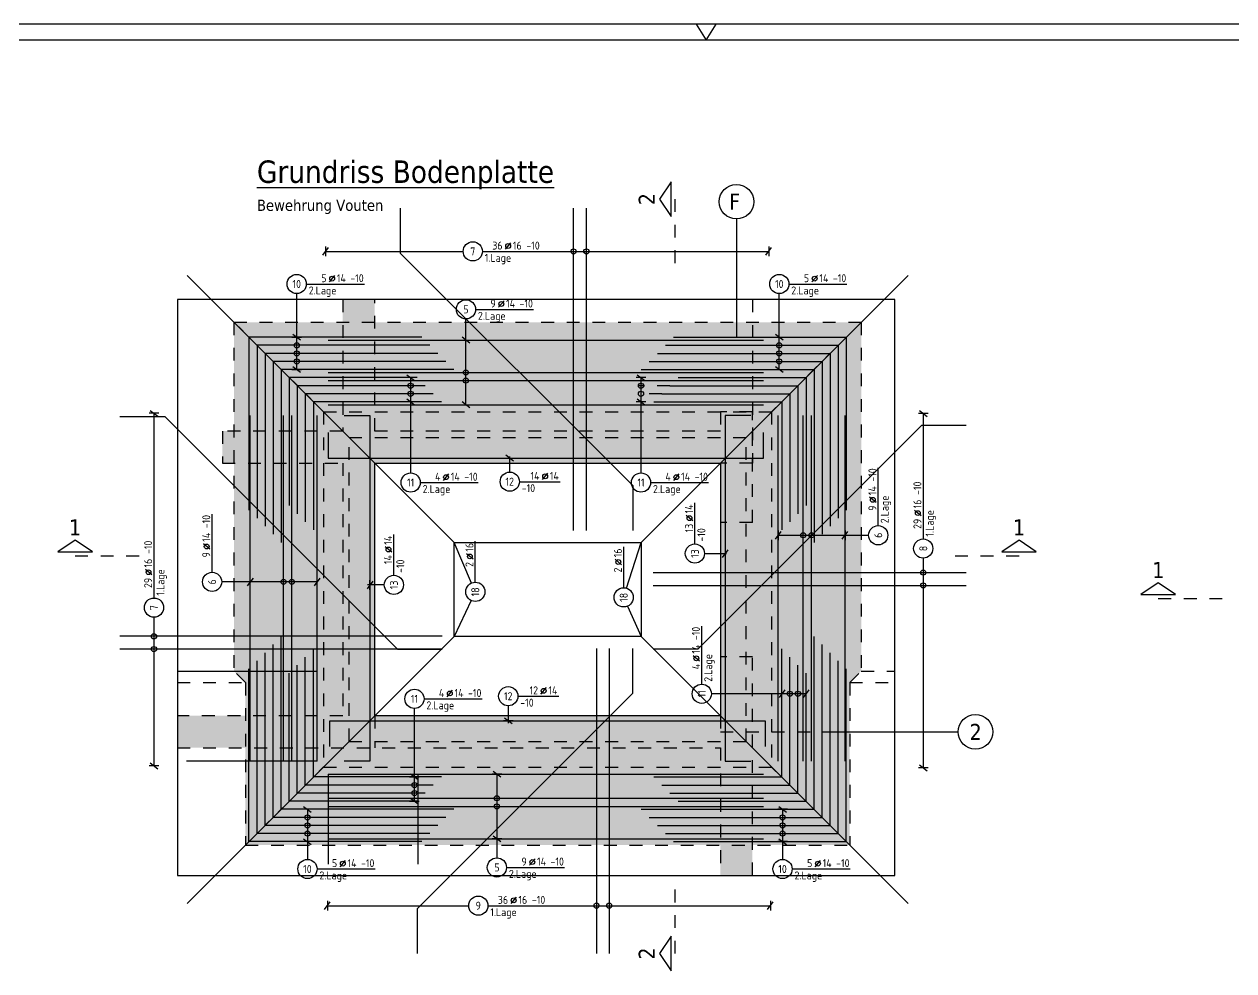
# Model space of a CAD drawing. Extents: x 0 to 42.8, y -1.8 to 41.7.
# Drawn here: x 9.54 to 18.98, y 7.45 to 14.85 of the extents above; entities that cross this region are included whole.
import ezdxf
from ezdxf.enums import TextEntityAlignment as Align

# ---------------------------------------------------------------- set-up
doc = ezdxf.new("R2010")
doc.units = 0
doc.header["$LTSCALE"] = 0.25
for name, pattern in [('AUSGEZOGEN', [1000.01, 1000, 0.01]), ('DIVIDE2', [0.625, 0.25, -0.125, 0, -0.125, 0, -0.125]), ('HIDDEN2', [0.187, 0.125, -0.062]), ('PUNKT', [0.175, 0.05, -0.125]), ('STRICHPUNKT2', [0.55, 0.25, -0.125, 0.05, -0.125]), ('VERDECKT', [0.375, 0.25, -0.125])]:
    doc.linetypes.add(name, pattern=pattern)
for name, color, linetype in [('2.UG', 7, 'Continuous'), ('ACHSEN', 7, 'Continuous'), ('AFB', 7, 'Continuous'), ('BETON', 7, 'Continuous'), ('DRUEBER', 7, 'Continuous'), ('grau_hell', 7, 'Continuous'), ('RAHMEN', 7, 'Continuous'), ('RND', 7, 'Continuous'), ('SCHNITTE', 7, 'Continuous'), ('SFP_Achsen', 7, 'Continuous'), ('TEXT', 7, 'Continuous'), ('VERDECKT', 7, 'Continuous'), ('Versprung oberseitig', 7, 'Continuous')]:
    doc.layers.add(name, color=color, linetype=linetype)
doc.layers.add('NOPLOT', color=7, linetype='Continuous', plot=False)
doc.styles.add('helv', font='tahoma.ttf')
doc.styles.add('txt', font='isocp.shx')

# ---------------------------------------------------------------- blocks, each defined once
blk = doc.blocks.new('lei_gre')
at = {"layer": 'RND', "color": 7, "linetype": 'Continuous'}
for p, q in [((-0.09, -0.12), (0.09, 0.12)), ((0, 0.15), (0, -0.15))]:
    blk.add_line(p, q, dxfattribs=at)
blk = doc.blocks.new('RND_LEI')
at = {"layer": 'RND', "color": 7, "linetype": 'Continuous'}
blk.add_line((1.022, 0.066), (1.19, 0.27), dxfattribs=at)
for centre, radius in [((0, 0), 0.3), ((1.106, 0.168), 0.075)]:
    blk.add_circle(centre, radius, dxfattribs=at)
at = {"layer": 'RND', "color": 7, "linetype": 'Continuous', "style": 'txt'}
blk.add_attdef('POSL', text='', height=0.25, dxfattribs=at).set_placement((0, 0), align=Align.MIDDLE)
blk.add_attdef('ANZ', text='', height=0.25, dxfattribs=at).set_placement((0.931, 0.057), align=Align.RIGHT)
for tag, p in [('DUM', (1.253, 0.057)), ('ABSTD', (1.674, 0.057)), ('POSTXT', (0.374, -0.327))]:
    blk.add_attdef(tag, p, '', height=0.25, dxfattribs=at)
blk = doc.blocks.new('SCHN-1')
at = {"layer": 'SCHNITTE', "color": 5, "linetype": 'Continuous'}
blk.add_lwpolyline([(0.54, 0.125), (0, 0.485), (-0.54, 0.125)], close=True, dxfattribs=at)
at = {"layer": 'SCHNITTE', "color": 6, "linetype": 'Continuous', "style": 'helv'}
blk.add_attdef('SCHN-1', text='', height=0.5, dxfattribs=at).set_placement((0, 0.635), align=Align.CENTER)
blk = doc.blocks.new('A1-35-0')
at = {"layer": 'RAHMEN'}
blk.add_line((118.9, 59.4), (0, 59.4), dxfattribs=at)
at = {"layer": 'RAHMEN', "color": 7, "linetype": 'Continuous'}
for p, q in [((59.14, 59.4), (59.45, 58.9)), ((59.45, 58.9), (59.76, 59.4))]:
    blk.add_line(p, q, dxfattribs=at)
at = {"layer": 'RAHMEN', "color": 5}
blk.add_line((118.4, 58.9), (2, 58.9), dxfattribs=at)

msp = doc.modelspace()

# ---------------------------------------------------------------- hatches: boundary and pattern name
at = {"layer": '2.UG', "linetype": 'AUSGEZOGEN'}
h = msp.add_hatch(dxfattribs=at)
h.set_pattern_fill('DOTS', scale=0.04, double=1)
h.set_pattern_definition([(0, (-2.6958, -5.0529), (0.03175, 0.0635), [0, -0.0635])])
h.paths.add_polyline_path([(13.8637, 11.6713), (12.2739, 11.6713), (12.2739, 12.6991), (12.0239, 12.6991), (12.0239, 11.6713), (11.0839, 11.6713), (11.0839, 11.4213), (12.0239, 11.4213), (12.0239, 10.3938), (12.2739, 10.1438), (12.2739, 11.4213), (14.1137, 11.4213)])
h.paths.add_polyline_path([(15.2239, 11.8213), (14.9739, 11.8213), (14.9739, 11.6713), (13.8637, 11.6713), (14.1137, 11.4213), (14.9739, 11.4213), (14.9739, 10.9563), (15.2239, 10.9563)])
h.paths.add_polyline_path([(15.2239, 9.9063), (14.9739, 9.9063), (14.9739, 9.4463), (14.1137, 9.4463), (13.8637, 9.1963), (14.9739, 9.1963), (14.9739, 8.1997), (15.2239, 8.1997)])
h.paths.add_polyline_path([(14.1137, 9.4463), (12.2739, 9.4463), (12.2739, 10.1438), (12.0239, 10.3938), (12.0239, 9.4463), (10.7325, 9.4463), (10.7325, 9.1963), (13.8637, 9.1963)])
at = {"layer": 'grau_hell'}
h = msp.add_hatch(color=9, dxfattribs=at)
h.paths.add_polyline_path([(11.1739, 12.5213), (11.8739, 11.8213), (15.3739, 11.8213), (16.0739, 12.5213)])
h.paths.add_polyline_path([(15.3739, 9.0463), (15.9839, 8.4363), (15.9839, 9.7063), (16.0739, 9.7963), (16.0739, 12.5213), (15.3739, 11.8213)])
h.paths.add_polyline_path([(11.8738, 9.0463), (11.2639, 8.4363), (15.9839, 8.4363), (15.3739, 9.0463)])
h.paths.add_polyline_path([(15.3739, 9.0463), (15.3739, 11.8213), (11.8739, 11.8213), (11.8739, 9.0463)])
h.paths.add_polyline_path([(12.2739, 9.4463), (12.2739, 11.4213), (14.9739, 11.4213), (14.9739, 9.4463)], flags=16)
h.paths.add_polyline_path([(11.8739, 11.8213), (11.1739, 12.5213), (11.1739, 9.7963), (11.2639, 9.7063), (11.2639, 8.4363), (11.8739, 9.0465)])

# ---------------------------------------------------------------- linework, layer by layer
at = {"layer": 'ACHSEN', "color": 140, "linetype": 'AUSGEZOGEN'}
for p, q in [((15.0989, 13.328), (15.0989, 12.3989)), ((15.8116, 9.3213), (16.8306, 9.3213))]:
    msp.add_line(p, q, dxfattribs=at)
at = {"layer": 'AFB', "color": 1, "linetype": 'DIVIDE2'}
for p, q in [((12.0739, 11.6213), (15.1739, 11.6213)), ((12.0739, 9.2463), (12.0739, 11.6213)), ((15.1739, 9.2463), (15.1739, 11.6213)), ((12.0739, 9.2463), (15.1739, 9.2463))]:
    msp.add_line(p, q, dxfattribs=at)
at = {"layer": 'BETON', "color": 6, "linetype": 'AUSGEZOGEN'}
msp.add_lwpolyline([(12.2739, 11.4213), (14.9739, 11.4213), (14.9739, 9.4463), (12.2739, 9.4463)], close=True, dxfattribs=at)
at = {"layer": 'DRUEBER', "color": 7, "linetype": 'PUNKT', "lineweight": -2}
for p, q in [((12.0239, 12.6991), (12.0239, 11.6713)), ((12.2739, 11.6713), (12.2739, 12.6991)), ((15.2239, 11.8213), (14.9739, 11.8213)), ((14.9739, 11.8213), (14.9739, 11.6713)), ((15.2239, 10.9563), (15.2239, 11.8213)), ((12.0239, 11.6713), (11.0839, 11.6713)), ((11.0839, 11.6713), (11.0839, 11.4213)), ((14.9739, 11.6713), (12.2739, 11.6713)), ((11.0839, 11.4213), (12.0239, 11.4213)), ((12.0239, 11.4213), (12.0239, 9.4463)), ((12.2739, 9.4463), (12.2739, 11.4213)), ((12.2739, 11.4213), (14.9739, 11.4213)), ((14.9739, 11.4213), (14.9739, 10.9563)), ((15.2239, 10.9563), (14.9739, 10.9563)), ((15.2239, 9.9063), (14.9739, 9.9063)), ((14.9739, 9.9063), (14.9739, 9.4463)), ((15.2239, 8.1997), (15.2239, 9.9063)), ((12.0239, 9.4463), (10.7325, 9.4463)), ((14.9739, 9.4463), (12.2739, 9.4463)), ((10.7325, 9.1963), (14.9739, 9.1963)), ((14.9739, 9.1963), (14.9739, 8.1997))]:
    msp.add_line(p, q, dxfattribs=at)
at = {"layer": 'NOPLOT', "color": 191, "linetype": 'AUSGEZOGEN'}
for p, q in [((11.8225, 9.7921), (10.8022, 9.7921)), ((11.8225, 9.0921), (10.8022, 9.0921)), ((11.909, 8.9914), (11.909, 8.2871)), ((12.609, 8.9914), (12.609, 8.2871))]:
    msp.add_line(p, q, dxfattribs=at)
at = {"layer": 'NOPLOT', "color": 191, "linetype": 'Continuous'}
for points in [[(12.473, 13.412), (12.473, 13.062), (14.2903, 11.2448), (14.2903, 10.8948)], [(10.283, 11.7847), (10.633, 11.7847), (12.4503, 9.9674), (12.8003, 9.9674)], [(16.8939, 11.714), (16.5439, 11.714), (14.7974, 9.9674), (14.4474, 9.9674)], [(12.6074, 7.59), (12.6074, 7.94), (14.2903, 9.6229), (14.2903, 9.9729)]]:
    msp.add_lwpolyline(points, dxfattribs=at)
at = {"layer": 'NOPLOT', "color": 191, "linetype": 'AUSGEZOGEN'}
msp.add_lwpolyline([(10.7325, 8.1997), (16.3365, 8.1997), (16.3365, 12.6991), (10.7325, 12.6991)], close=True, dxfattribs=at)
at = {"layer": 'NOPLOT', "color": 191, "linetype": 'Continuous'}
msp.add_lwpolyline([(12.8939, 10.8013), (14.3539, 10.8013), (14.3539, 10.0663), (12.8939, 10.0663)], close=True, dxfattribs=at)
at = {"layer": 'RND', "color": 7, "linetype": 'AUSGEZOGEN'}
for p, q in [((11.8899, 13.0749), (12.9643, 13.0749)), ((13.1143, 13.0749), (15.3511, 13.0749)), ((11.7391, 12.8201), (12.1923, 12.8201)), ((15.5086, 12.8201), (15.9617, 12.8201)), ((11.6641, 12.4042), (11.6641, 12.7451)), ((15.4336, 12.4042), (15.4336, 12.7451)), ((13.0609, 12.6219), (13.514, 12.6219)), ((12.9859, 12.3813), (12.9859, 12.5469)), ((11.6641, 12.1517), (11.6641, 12.4042)), ((12.9859, 11.8763), (12.9859, 12.3813)), ((15.4336, 12.1517), (15.4336, 12.4042)), ((12.5541, 12.0885), (12.5541, 11.8992)), ((14.3533, 12.0885), (14.3533, 11.8992)), ((12.5541, 11.8992), (12.5541, 11.3438)), ((14.3533, 11.8992), (14.3533, 11.3438)), ((10.549, 11.81), (10.549, 10.3667)), ((16.5581, 11.8081), (16.5581, 10.8285)), ((16.2066, 10.932), (16.2066, 11.3851)), ((12.6291, 11.2688), (13.0822, 11.2688)), ((13.4031, 11.2756), (13.7231, 11.2756)), ((14.4283, 11.2688), (14.8815, 11.2688)), ((14.7744, 10.7892), (14.7744, 11.1092)), ((11.003, 10.568), (11.003, 11.0211)), ((12.4231, 10.5441), (12.4231, 10.8641)), ((13.059, 10.49), (13.059, 10.81)), ((15.4254, 10.857), (15.9474, 10.857)), ((15.9474, 10.857), (16.1316, 10.857)), ((14.2181, 10.4466), (14.2181, 10.7666)), ((16.5581, 10.6785), (16.5581, 9.0399)), ((11.3005, 10.493), (11.078, 10.493)), ((11.8225, 10.493), (11.3005, 10.493)), ((10.549, 10.2167), (10.549, 9.0555)), ((14.8279, 9.6938), (14.8279, 10.1469)), ((12.6587, 9.5791), (13.1118, 9.5791)), ((13.3915, 9.5997), (13.7115, 9.5997)), ((15.4539, 9.6188), (14.9029, 9.6188)), ((15.6425, 9.6188), (15.4539, 9.6188)), ((12.5837, 8.9685), (12.5837, 9.5041)), ((13.2279, 8.9914), (13.2279, 8.4864)), ((12.5837, 8.7791), (12.5837, 8.9685)), ((11.7476, 8.716), (11.7476, 8.4635)), ((15.459, 8.716), (15.459, 8.4635)), ((11.7476, 8.4635), (11.7476, 8.3247)), ((13.2279, 8.4864), (13.2279, 8.3369)), ((15.459, 8.4635), (15.459, 8.3247)), ((11.8226, 8.2497), (12.2758, 8.2497)), ((13.3029, 8.2619), (13.756, 8.2619)), ((15.534, 8.2497), (15.9871, 8.2497)), ((11.9041, 7.9629), (13.0074, 7.9629)), ((13.1574, 7.9629), (15.3644, 7.9629))]:
    msp.add_line(p, q, dxfattribs=at)
at = {"layer": 'RND', "color": 102, "linetype": 'VERDECKT'}
for p, q in [((14.5796, 12.0254), (14.3283, 12.0254)), ((14.5167, 11.9623), (14.3283, 11.9623))]:
    msp.add_line(p, q, dxfattribs=at)
at = {"layer": 'RND', "color": 102, "linetype": 'AUSGEZOGEN'}
for p, q in [((13.3281, 11.3506), (13.3281, 11.472)), ((13.0295, 10.484), (12.8939, 10.8013)), ((14.2407, 10.4432), (14.3539, 10.8013)), ((14.8494, 10.7142), (15.022, 10.7142)), ((12.3481, 10.4691), (12.2168, 10.4691)), ((13.0269, 10.3472), (12.8939, 10.0663)), ((14.2486, 10.3031), (14.3539, 10.0663)), ((13.3165, 9.5247), (13.3165, 9.3901))]:
    msp.add_line(p, q, dxfattribs=at)
at = {"layer": 'RND', "color": 1, "linetype": 'AUSGEZOGEN'}
for points in [[(13.8264, 10.8948), (13.8264, 11.2448), (13.8264, 13.062), (13.8264, 13.412)], [(13.9264, 10.8948), (13.9264, 11.2448), (13.9264, 13.062), (13.9264, 13.412)], [(12.8939, 10.8013), (12.7172, 10.9781), (10.9851, 12.7102), (10.8083, 12.8869)], [(14.3539, 10.8013), (14.5307, 10.9781), (16.2628, 12.7102), (16.4395, 12.8869)], [(12.6411, 12.4042), (11.2911, 12.4042), (11.2911, 11.0542)], [(11.909, 12.3813), (15.309, 12.3813)], [(14.6068, 12.4042), (15.9568, 12.4042), (15.9568, 11.0542)], [(12.7039, 12.3411), (11.3539, 12.3411), (11.3539, 10.9911)], [(14.5439, 12.3411), (15.8939, 12.3411), (15.8939, 10.9911)], [(12.7668, 12.2779), (11.4168, 12.2779), (11.4168, 10.9279)], [(12.8297, 12.2148), (11.4797, 12.2148), (11.4797, 10.8648)], [(14.4182, 12.2148), (15.7682, 12.2148), (15.7682, 10.8648)], [(14.4811, 12.2779), (15.8311, 12.2779), (15.8311, 10.9279)], [(12.8925, 12.1517), (11.5425, 12.1517), (11.5425, 10.8017)], [(11.909, 12.1288), (15.309, 12.1288)], [(14.3553, 12.1517), (15.7053, 12.1517), (15.7053, 10.8017)], [(12.6054, 12.0885), (11.6054, 12.0885), (11.6054, 11.0885)], [(12.6683, 12.0254), (11.6683, 12.0254), (11.6683, 11.0254)], [(11.909, 12.0657), (15.309, 12.0657)], [(14.5796, 12.0254), (15.5796, 12.0254), (15.5796, 11.0254)], [(14.6425, 12.0885), (15.6425, 12.0885), (15.6425, 11.0885)], [(12.7311, 11.9623), (11.7311, 11.9623), (11.7311, 10.9623)], [(14.5167, 11.9623), (15.5167, 11.9623), (15.5167, 10.9623)], [(12.794, 11.8992), (11.794, 11.8992), (11.794, 10.8992)], [(11.909, 11.8763), (15.309, 11.8763)], [(14.4539, 11.8992), (15.4539, 11.8992), (15.4539, 10.8992)], [(11.3005, 9.0921), (11.3005, 11.7921)], [(11.5615, 9.0921), (11.5615, 11.7921)], [(11.6267, 9.0921), (11.6267, 11.7921)], [(11.8225, 9.0921), (11.8225, 11.7921)], [(12.0357, 11.7921), (12.2357, 11.7921), (12.2357, 9.0921), (12.0357, 9.0921)], [(15.2121, 11.7921), (15.0121, 11.7921), (15.0121, 9.0921), (15.2121, 9.0921)], [(15.4254, 9.0921), (15.4254, 11.7921)], [(15.6212, 9.0921), (15.6212, 11.7921)], [(15.6864, 9.0921), (15.6864, 11.7921)], [(15.9474, 9.0921), (15.9474, 11.7921)], [(11.909, 11.6597), (11.909, 11.4597), (15.309, 11.4597), (15.309, 11.6597)], [(14.4474, 10.5656), (14.7974, 10.5656), (16.5439, 10.5656), (16.8939, 10.5656)], [(14.4474, 10.4656), (14.7974, 10.4656), (16.5439, 10.4656), (16.8939, 10.4656)], [(12.8003, 10.0674), (12.4503, 10.0674), (10.633, 10.0674), (10.283, 10.0674)], [(12.8939, 10.0663), (12.7172, 9.8896), (10.9851, 8.1575), (10.8083, 7.9807)], [(12.8925, 8.716), (11.5425, 8.716), (11.5425, 10.066)], [(14.3539, 10.0663), (14.5307, 9.8896), (16.2628, 8.1575), (16.4395, 7.9807)], [(14.3553, 8.716), (15.7053, 8.716), (15.7053, 10.066)], [(12.8003, 9.9674), (12.4503, 9.9674), (10.633, 9.9674), (10.283, 9.9674)], [(12.7668, 8.5897), (11.4168, 8.5897), (11.4168, 9.9397)], [(12.8297, 8.6529), (11.4797, 8.6529), (11.4797, 10.0029)], [(12.794, 8.9685), (11.794, 8.9685), (11.794, 9.9685)], [(14.0054, 9.9729), (14.0054, 9.6229), (14.0054, 7.94), (14.0054, 7.59)], [(14.1054, 9.9729), (14.1054, 9.6229), (14.1054, 7.94), (14.1054, 7.59)], [(14.4182, 8.6529), (15.7682, 8.6529), (15.7682, 10.0029)], [(14.4539, 8.9685), (15.4539, 8.9685), (15.4539, 9.9685)], [(14.4811, 8.5897), (15.8311, 8.5897), (15.8311, 9.9397)], [(12.7039, 8.5266), (11.3539, 8.5266), (11.3539, 9.8766)], [(12.6683, 8.8423), (11.6683, 8.8423), (11.6683, 9.8423)], [(12.7311, 8.9054), (11.7311, 8.9054), (11.7311, 9.9054)], [(14.5167, 8.9054), (15.5167, 8.9054), (15.5167, 9.9054)], [(14.5439, 8.5266), (15.8939, 8.5266), (15.8939, 9.8766)], [(14.5796, 8.8423), (15.5796, 8.8423), (15.5796, 9.8423)], [(12.6411, 8.4635), (11.2911, 8.4635), (11.2911, 9.8135)], [(12.6054, 8.7791), (11.6054, 8.7791), (11.6054, 9.7791)], [(14.6068, 8.4635), (15.9568, 8.4635), (15.9568, 9.8135)], [(14.6425, 8.7791), (15.6425, 8.7791), (15.6425, 9.7791)], [(11.9239, 9.2079), (11.9239, 9.4079), (15.3239, 9.4079), (15.3239, 9.2079)], [(11.909, 8.9914), (15.309, 8.9914)], [(11.909, 8.802), (15.309, 8.802)], [(11.909, 8.7389), (15.309, 8.7389)], [(11.909, 8.4864), (15.309, 8.4864)]]:
    msp.add_lwpolyline(points, dxfattribs=at)
at = {"layer": 'RND', "color": 7, "linetype": 'AUSGEZOGEN'}
for centre in [(13.8264, 13.0749), (13.9264, 13.0749), (11.6641, 12.3411), (11.6641, 12.2779), (15.4336, 12.3411), (15.4336, 12.2779), (11.6641, 12.2148), (15.4336, 12.2148), (12.9859, 12.1288), (12.5541, 12.0254), (12.9859, 12.0657), (14.3533, 12.0254), (12.5541, 11.9623), (14.3533, 11.9623), (15.6212, 10.857), (15.6864, 10.857), (16.5581, 10.5656), (11.5615, 10.493), (11.6267, 10.493), (16.5581, 10.4656), (10.549, 10.0674), (10.549, 9.9674), (15.5167, 9.6188), (15.5796, 9.6188), (12.5837, 8.9054), (12.5837, 8.8423), (13.2279, 8.802), (13.2279, 8.7389), (11.7476, 8.6529), (11.7476, 8.5897), (15.459, 8.6529), (15.459, 8.5897), (11.7476, 8.5266), (15.459, 8.5266), (14.0054, 7.9629), (14.1054, 7.9629)]:
    msp.add_circle(centre, 0.02, dxfattribs=at)
at = {"layer": 'SCHNITTE', "color": 5, "linetype": 'STRICHPUNKT2'}
for p, q in [((14.619, 12.9833), (14.619, 13.4833)), ((9.9327, 10.6974), (10.4327, 10.6974)), ((16.8062, 10.6974), (17.3062, 10.6974)), ((18.394, 10.3641), (18.894, 10.3641)), ((14.619, 7.5891), (14.619, 8.0891))]:
    msp.add_line(p, q, dxfattribs=at)
at = {"layer": 'SFP_Achsen', "color": 7, "linetype": 'AUSGEZOGEN'}
for centre in [(15.0989, 13.4632), (16.9659, 9.3213)]:
    msp.add_circle(centre, 0.1352, dxfattribs=at)
at = {"layer": 'VERDECKT', "color": 7, "linetype": 'VERDECKT'}
for p, q in [((11.1739, 12.5213), (16.0739, 12.5213)), ((11.1739, 12.5213), (11.1739, 9.7963)), ((11.1739, 12.5213), (11.8739, 11.8213)), ((15.3739, 11.8213), (16.0739, 12.5213)), ((16.0739, 12.5213), (16.0739, 9.7964)), ((11.8739, 11.8213), (15.3739, 11.8213)), ((11.8739, 11.8213), (11.8739, 9.0463)), ((15.3739, 11.8213), (15.3739, 9.0463)), ((10.7325, 9.7963), (11.1739, 9.7963)), ((11.2639, 9.7063), (11.1739, 9.7963)), ((15.9839, 9.7063), (16.0739, 9.7963)), ((16.074, 9.7964), (16.3365, 9.7964)), ((10.7325, 9.7063), (11.2639, 9.7063)), ((11.2639, 9.7063), (11.2639, 8.4363)), ((15.9839, 9.7063), (15.9839, 8.4363)), ((15.984, 9.7064), (16.3365, 9.7064)), ((11.8739, 9.0465), (11.2639, 8.4363)), ((11.8739, 9.0463), (15.3739, 9.0463)), ((15.3739, 9.0463), (15.9839, 8.4363)), ((11.2639, 8.4363), (15.9839, 8.4363))]:
    msp.add_line(p, q, dxfattribs=at)
at = {"layer": 'Versprung oberseitig', "color": 1, "linetype": 'HIDDEN2'}
for p, q in [((15.2239, 12.6991), (15.2239, 11.4213)), ((15.2239, 11.4213), (14.9739, 11.4213)), ((12.2739, 9.4475), (12.2739, 9.1963)), ((14.9739, 9.4463), (14.9739, 9.3213)), ((14.9739, 9.3213), (16.3365, 9.3213)), ((10.7325, 9.1963), (12.2739, 9.1963))]:
    msp.add_line(p, q, dxfattribs=at)

# ---------------------------------------------------------------- block references
at = {"layer": 'RAHMEN', "color": 7, "linetype": 'AUSGEZOGEN', "xscale": 0.25, "yscale": 0.25, "zscale": 0.25}
msp.add_blockref('A1-35-0', (0, 0), dxfattribs=at)
at = {"layer": 'RND', "color": 7, "linetype": 'AUSGEZOGEN', "xscale": 0.25, "yscale": 0.25, "zscale": 0.25}
for p, values in [((13.0393, 13.0749), {'POSL': '7', 'DUM': '16', 'ANZ': '36', 'ABSTD': '-10', 'POSTXT': '1.Lage'}), ((11.6641, 12.8201), {'POSL': '10', 'DUM': '14', 'ANZ': '5', 'ABSTD': '-10', 'POSTXT': '2.Lage'}), ((15.4336, 12.8201), {'POSL': '10', 'DUM': '14', 'ANZ': '5', 'ABSTD': '-10', 'POSTXT': '2.Lage'}), ((12.9859, 12.6219), {'POSL': '5', 'DUM': '14', 'ANZ': '9', 'ABSTD': '-10', 'POSTXT': '2.Lage'}), ((12.5541, 11.2688), {'POSL': '11', 'DUM': '14', 'ANZ': '4', 'ABSTD': '-10', 'POSTXT': '2.Lage'}), ((13.3281, 11.2756), {'POSL': '12', 'DUM': '14', 'ANZ': '14', 'POSTXT': '-10'}), ((14.3533, 11.2688), {'POSL': '11', 'DUM': '14', 'ANZ': '4', 'ABSTD': '-10', 'POSTXT': '2.Lage'}), ((12.5837, 9.5791), {'POSL': '11', 'DUM': '14', 'ANZ': '4', 'ABSTD': '-10', 'POSTXT': '2.Lage'}), ((13.3165, 9.5997), {'POSL': '12', 'DUM': '14', 'ANZ': '12', 'POSTXT': '-10'}), ((11.7476, 8.2497), {'POSL': '10', 'DUM': '14', 'ANZ': '5', 'ABSTD': '-10', 'POSTXT': '2.Lage'}), ((13.2279, 8.2619), {'POSL': '5', 'DUM': '14', 'ANZ': '9', 'ABSTD': '-10', 'POSTXT': '2.Lage'}), ((15.459, 8.2497), {'POSL': '10', 'DUM': '14', 'ANZ': '5', 'ABSTD': '-10', 'POSTXT': '2.Lage'}), ((13.0824, 7.9629), {'POSL': '9', 'DUM': '16', 'ANZ': '36', 'ABSTD': '-10', 'POSTXT': '1.Lage'})]:
    msp.add_blockref('RND_LEI', p, dxfattribs=at).add_auto_attribs(values)
for p in [(11.8899, 13.0749), (15.3511, 13.0749), (15.4254, 10.857), (15.9474, 10.857), (11.9041, 7.9629), (15.3644, 7.9629)]:
    msp.add_blockref('lei_gre', p, dxfattribs=at)
for p, rotation in [((11.6641, 12.4042), 90), ((12.9859, 12.3813), 90), ((15.4336, 12.4042), 90), ((11.6641, 12.1517), 90), ((12.5541, 12.0885), 270), ((14.3533, 12.0885), 270), ((15.4336, 12.1517), 90), ((12.5541, 11.8992), 270), ((14.3533, 11.8992), 270), ((10.549, 11.81), 270), ((12.9859, 11.8763), 90), ((16.5581, 11.8081), 270), ((11.3005, 10.493), 180), ((11.8225, 10.493), 180), ((15.4539, 9.6188), 180), ((15.6425, 9.6188), 180), ((10.549, 9.0555), 270), ((12.5837, 8.9685), 90), ((13.2279, 8.9914), 270.0000000000002), ((16.5581, 9.0399), 270), ((12.5837, 8.7791), 90), ((11.7476, 8.716), 270), ((15.459, 8.716), 270), ((13.2279, 8.4864), 270.0000000000002), ((11.7476, 8.4635), 270), ((15.459, 8.4635), 270)]:
    msp.add_blockref('lei_gre', p, dxfattribs=dict(at, rotation=rotation))
at = {"layer": 'RND', "color": 102, "linetype": 'AUSGEZOGEN', "xscale": 0.25, "yscale": 0.25, "zscale": 0.25}
for p, rotation in [((13.3281, 11.4597), 90), ((12.2357, 10.4691), 180), ((13.3165, 9.4079), 270)]:
    msp.add_blockref('lei_gre', p, dxfattribs=dict(at, rotation=rotation))
at = {"layer": 'RND', "color": 7, "linetype": 'AUSGEZOGEN', "xscale": 0.25, "yscale": 0.25, "zscale": 0.25, "rotation": 90}
for p, values in [((16.2066, 10.857), {'POSL': '6', 'DUM': '14', 'ANZ': '9', 'ABSTD': '-10', 'POSTXT': '2.Lage'}), ((16.5581, 10.7535), {'POSL': '8', 'DUM': '16', 'ANZ': '29', 'ABSTD': '-10', 'POSTXT': '1.Lage'}), ((14.7744, 10.7142), {'POSL': '13', 'DUM': '14', 'ANZ': '13', 'POSTXT': '-10'}), ((11.003, 10.493), {'POSL': '6', 'DUM': '14', 'ANZ': '9', 'ABSTD': '-10'}), ((10.549, 10.2917), {'POSL': '7', 'DUM': '16', 'ANZ': '29', 'ABSTD': '-10', 'POSTXT': '1.Lage'}), ((12.4231, 10.4691), {'POSL': '13', 'DUM': '14', 'ANZ': '14', 'POSTXT': '-10'}), ((13.059, 10.415), {'POSL': '18', 'DUM': '16', 'ANZ': '2'}), ((14.2181, 10.3716), {'POSL': '18', 'DUM': '16', 'ANZ': '2'}), ((14.8279, 9.6188), {'POSL': '11', 'DUM': '14', 'ANZ': '4', 'ABSTD': '-10', 'POSTXT': '2.Lage'})]:
    msp.add_blockref('RND_LEI', p, dxfattribs=at).add_auto_attribs(values)
at = {"layer": 'RND', "color": 102, "linetype": 'AUSGEZOGEN', "xscale": 0.25, "yscale": 0.25, "zscale": 0.25}
msp.add_blockref('lei_gre', (15.0121, 10.7142), dxfattribs=at)
at = {"layer": 'SCHNITTE', "color": 5, "linetype": 'STRICHPUNKT2', "xscale": 0.25, "yscale": 0.25, "zscale": 0.25, "rotation": 90}
for p in [(14.619, 13.4833), (14.619, 7.5891)]:
    msp.add_blockref('SCHN-1', p, dxfattribs=at).add_auto_attribs({'SCHN-1': '2'})
at = {"layer": 'SCHNITTE', "color": 5, "linetype": 'STRICHPUNKT2', "xscale": 0.25, "yscale": 0.25, "zscale": 0.25}
for p in [(9.9327, 10.6974), (17.3062, 10.6974), (18.394, 10.3641)]:
    msp.add_blockref('SCHN-1', p, dxfattribs=at).add_auto_attribs({'SCHN-1': '1'})

# ---------------------------------------------------------------- texts
at = {"layer": 'SFP_Achsen', "color": 6, "linetype": 'AUSGEZOGEN', "style": 'helv'}
for s, p in [('F', (15.0419, 13.401)), ('2', (16.9206, 9.2582))]:
    msp.add_text(s, height=0.125, dxfattribs=at).set_placement(p)
at = {"layer": 'TEXT', "color": 5, "linetype": 'AUSGEZOGEN', "style": 'helv'}
msp.add_text('%%UGrundriss Bodenplatte', height=0.175, dxfattribs=at).set_placement((11.3531, 13.6102))
at = {"layer": 'TEXT', "color": 1, "linetype": 'AUSGEZOGEN', "style": 'helv'}
msp.add_text('Bewehrung Vouten', height=0.0875, dxfattribs=at).set_placement((11.3531, 13.3914))

doc.saveas('drawing.dxf')
